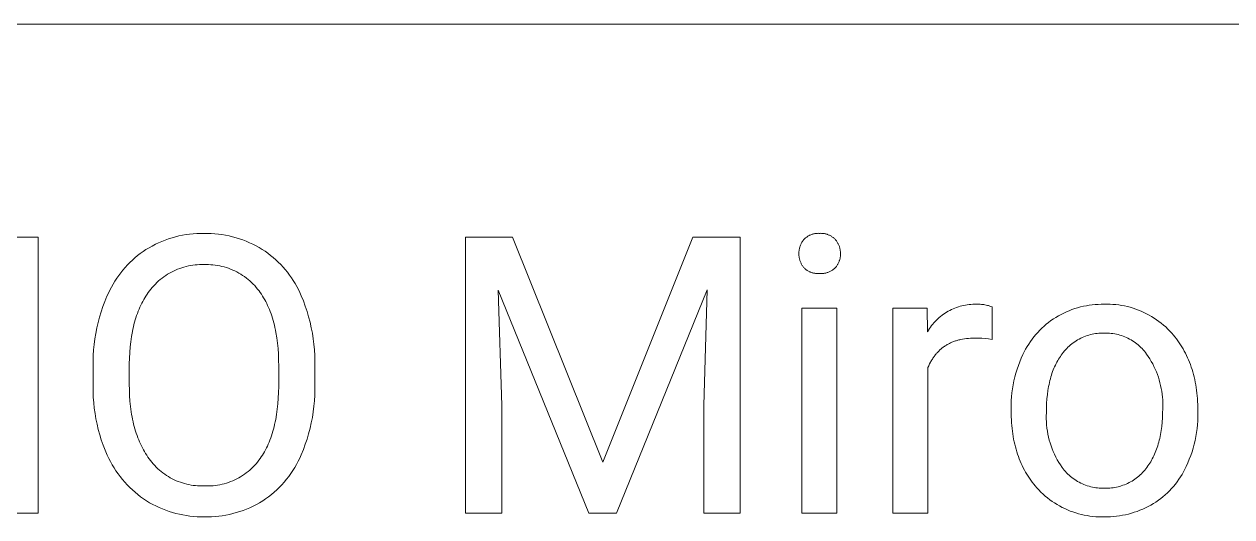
# Model space of a CAD drawing. Header units: millimetres. Extents: x 0 to 4468, y 0 to 3122.
# Drawn here: x 3200.5 to 3385.7, y 423.9 to 499.5 of the extents above; entities that cross this region are included whole.
import ezdxf

# ---------------------------------------------------------------- set-up
doc = ezdxf.new("R2010")
doc.units = ezdxf.units.MM
doc.header["$MEASUREMENT"] = 0
doc.layers.add('Domyślny', color=7, linetype='Continuous', true_color=0x000000)

msp = doc.modelspace()

# ---------------------------------------------------------------- linework, layer by layer
at = {"layer": 'Domyślny', "color": 18, "lineweight": 15, "true_color": 0x000000}
for p, q in [((4464.07, 499.5), (2779.7, 499.5)), ((3223.14, 466.73), (3223.67, 466.88)), ((3223.67, 466.88), (3224.2, 467.01)), ((3224.2, 467.01), (3224.74, 467.12)), ((3224.74, 467.12), (3225.29, 467.22)), ((3225.29, 467.22), (3225.83, 467.29)), ((3225.83, 467.29), (3226.38, 467.35)), ((3226.38, 467.35), (3226.93, 467.39)), ((3226.93, 467.39), (3227.48, 467.4)), ((3227.48, 467.4), (3228.03, 467.4)), ((3228.03, 467.4), (3228.59, 467.4)), ((3228.59, 467.4), (3229.14, 467.39)), ((3229.14, 467.39), (3229.69, 467.35)), ((3229.69, 467.35), (3230.24, 467.29)), ((3230.24, 467.29), (3230.79, 467.22)), ((3230.79, 467.22), (3231.33, 467.13)), ((3231.33, 467.13), (3231.88, 467.02)), ((3231.88, 467.02), (3232.41, 466.89)), ((3232.41, 466.89), (3232.95, 466.74)), ((3320.49, 466.84), (3320.58, 466.9)), ((3320.58, 466.9), (3320.67, 466.96)), ((3320.67, 466.96), (3320.76, 467.01)), ((3320.76, 467.01), (3320.85, 467.06)), ((3320.85, 467.06), (3320.94, 467.11)), ((3320.94, 467.11), (3321.04, 467.15)), ((3321.04, 467.15), (3321.14, 467.2)), ((3321.14, 467.2), (3321.23, 467.23)), ((3321.23, 467.23), (3321.33, 467.27)), ((3321.33, 467.27), (3321.43, 467.3)), ((3321.43, 467.3), (3321.54, 467.33)), ((3321.54, 467.33), (3321.64, 467.35)), ((3321.64, 467.35), (3321.74, 467.37)), ((3321.74, 467.37), (3321.84, 467.39)), ((3321.84, 467.39), (3321.95, 467.4)), ((3321.95, 467.4), (3322.05, 467.41)), ((3322.05, 467.41), (3322.16, 467.41)), ((3322.16, 467.41), (3322.26, 467.42)), ((3322.26, 467.42), (3322.37, 467.41)), ((3322.37, 467.41), (3322.47, 467.41)), ((3322.47, 467.41), (3322.58, 467.41)), ((3322.58, 467.41), (3322.68, 467.42)), ((3322.68, 467.42), (3322.79, 467.41)), ((3322.79, 467.41), (3322.89, 467.41)), ((3322.89, 467.41), (3323, 467.4)), ((3323, 467.4), (3323.1, 467.38)), ((3323.1, 467.38), (3323.21, 467.37)), ((3323.21, 467.37), (3323.31, 467.35)), ((3323.31, 467.35), (3323.41, 467.32)), ((3323.41, 467.32), (3323.51, 467.3)), ((3323.51, 467.3), (3323.61, 467.27)), ((3323.61, 467.27), (3323.71, 467.23)), ((3323.71, 467.23), (3323.81, 467.19)), ((3323.81, 467.19), (3323.91, 467.15)), ((3323.91, 467.15), (3324, 467.11)), ((3324, 467.11), (3324.1, 467.06)), ((3324.1, 467.06), (3324.19, 467.01)), ((3324.19, 467.01), (3324.28, 466.96)), ((3324.28, 466.96), (3324.37, 466.9)), ((3324.37, 466.9), (3324.46, 466.84)), ((3197.05, 466.83), (3202.6, 466.83)), ((3202.6, 466.83), (3202.6, 424.51)), ((3219.14, 464.92), (3219.61, 465.21)), ((3219.61, 465.21), (3220.09, 465.47)), ((3220.09, 465.47), (3220.58, 465.73)), ((3220.58, 465.73), (3221.07, 465.96)), ((3221.07, 465.96), (3221.58, 466.18)), ((3221.58, 466.18), (3222.09, 466.38)), ((3222.09, 466.38), (3222.61, 466.57)), ((3222.61, 466.57), (3223.14, 466.73)), ((3232.95, 466.74), (3233.47, 466.58)), ((3233.47, 466.58), (3234, 466.4)), ((3234, 466.4), (3234.51, 466.2)), ((3234.51, 466.2), (3235.02, 465.98)), ((3235.02, 465.98), (3235.52, 465.75)), ((3235.52, 465.75), (3236.02, 465.5)), ((3236.02, 465.5), (3236.5, 465.23)), ((3236.5, 465.23), (3236.98, 464.95)), ((3268.16, 424.51), (3268.16, 466.82)), ((3268.16, 466.82), (3275.37, 466.82)), ((3275.37, 466.82), (3289.2, 432.3)), ((3289.2, 432.3), (3303.03, 466.82)), ((3303.03, 466.82), (3310.27, 466.82)), ((3310.27, 466.82), (3310.27, 424.51)), ((3319.35, 464.95), (3319.37, 465.06)), ((3319.37, 465.06), (3319.4, 465.16)), ((3319.4, 465.16), (3319.43, 465.27)), ((3319.43, 465.27), (3319.46, 465.37)), ((3319.46, 465.37), (3319.49, 465.47)), ((3319.49, 465.47), (3319.53, 465.58)), ((3319.53, 465.58), (3319.57, 465.68)), ((3319.57, 465.68), (3319.62, 465.78)), ((3319.62, 465.78), (3319.67, 465.87)), ((3319.67, 465.87), (3319.72, 465.97)), ((3319.72, 465.97), (3319.77, 466.06)), ((3319.77, 466.06), (3319.83, 466.15)), ((3319.83, 466.15), (3319.89, 466.24)), ((3319.89, 466.24), (3319.96, 466.33)), ((3319.96, 466.33), (3320.02, 466.42)), ((3320.02, 466.42), (3320.09, 466.5)), ((3320.09, 466.5), (3320.17, 466.58)), ((3320.17, 466.58), (3320.25, 466.65)), ((3320.25, 466.65), (3320.33, 466.71)), ((3320.33, 466.71), (3320.41, 466.78)), ((3320.41, 466.78), (3320.49, 466.84)), ((3324.46, 466.84), (3324.54, 466.78)), ((3324.54, 466.78), (3324.62, 466.71)), ((3324.62, 466.71), (3324.7, 466.65)), ((3324.7, 466.65), (3324.78, 466.57)), ((3324.78, 466.57), (3324.85, 466.5)), ((3324.85, 466.5), (3324.93, 466.42)), ((3324.93, 466.42), (3325, 466.33)), ((3325, 466.33), (3325.06, 466.25)), ((3325.06, 466.25), (3325.12, 466.16)), ((3325.12, 466.16), (3325.18, 466.07)), ((3325.18, 466.07), (3325.24, 465.97)), ((3325.24, 465.97), (3325.29, 465.88)), ((3325.29, 465.88), (3325.34, 465.78)), ((3325.34, 465.78), (3325.39, 465.68)), ((3325.39, 465.68), (3325.43, 465.58)), ((3325.43, 465.58), (3325.47, 465.48)), ((3325.47, 465.48), (3325.51, 465.38)), ((3325.51, 465.38), (3325.54, 465.27)), ((3325.54, 465.27), (3325.57, 465.17)), ((3325.57, 465.17), (3325.6, 465.06)), ((3325.6, 465.06), (3325.62, 464.95)), ((3216.68, 462.95), (3217.06, 463.31)), ((3217.06, 463.31), (3217.45, 463.66)), ((3217.45, 463.66), (3217.86, 463.99)), ((3217.86, 463.99), (3218.27, 464.32)), ((3218.27, 464.32), (3218.7, 464.63)), ((3218.7, 464.63), (3219.14, 464.92)), ((3236.98, 464.95), (3237.41, 464.66)), ((3237.41, 464.66), (3237.84, 464.35)), ((3237.84, 464.35), (3238.25, 464.04)), ((3238.25, 464.04), (3238.66, 463.7)), ((3238.66, 463.7), (3239.05, 463.36)), ((3239.05, 463.36), (3239.44, 463)), ((3319.3, 464.41), (3319.31, 464.52)), ((3319.3, 464.3), (3319.3, 464.41)), ((3319.3, 464.19), (3319.3, 464.3)), ((3319.31, 464.08), (3319.3, 464.19)), ((3319.31, 464.63), (3319.32, 464.73)), ((3319.31, 464.52), (3319.31, 464.63)), ((3319.31, 463.97), (3319.31, 464.08)), ((3319.32, 463.87), (3319.31, 463.97)), ((3319.32, 464.73), (3319.34, 464.84)), ((3319.33, 463.76), (3319.32, 463.87)), ((3319.35, 463.65), (3319.33, 463.76)), ((3319.34, 464.84), (3319.35, 464.95)), ((3319.37, 463.55), (3319.35, 463.65)), ((3319.4, 463.44), (3319.37, 463.55)), ((3319.42, 463.34), (3319.4, 463.44)), ((3319.46, 463.23), (3319.42, 463.34)), ((3319.49, 463.13), (3319.46, 463.23)), ((3325.49, 463.18), (3325.46, 463.08)), ((3325.53, 463.27), (3325.49, 463.18)), ((3325.56, 463.37), (3325.53, 463.27)), ((3325.58, 463.47), (3325.56, 463.37)), ((3325.61, 463.58), (3325.58, 463.47)), ((3325.63, 463.68), (3325.61, 463.58)), ((3325.62, 464.95), (3325.64, 464.84)), ((3325.64, 463.78), (3325.63, 463.68)), ((3325.64, 464.84), (3325.65, 464.74)), ((3325.66, 463.88), (3325.64, 463.78)), ((3325.65, 464.74), (3325.66, 464.63)), ((3325.66, 464.63), (3325.67, 464.52)), ((3325.67, 463.99), (3325.66, 463.88)), ((3325.67, 464.52), (3325.67, 464.41)), ((3325.67, 464.41), (3325.67, 464.3)), ((3325.67, 464.3), (3325.67, 464.2)), ((3325.67, 464.2), (3325.67, 464.09)), ((3325.67, 464.09), (3325.67, 463.99)), ((3214.96, 460.96), (3215.28, 461.38)), ((3215.28, 461.38), (3215.61, 461.79)), ((3215.61, 461.79), (3215.95, 462.19)), ((3215.95, 462.19), (3216.31, 462.57)), ((3216.31, 462.57), (3216.68, 462.95)), ((3222.75, 461.31), (3222.45, 461.14)), ((3223.05, 461.48), (3222.75, 461.31)), ((3223.36, 461.63), (3223.05, 461.48)), ((3223.67, 461.78), (3223.36, 461.63)), ((3223.99, 461.91), (3223.67, 461.78)), ((3224.31, 462.03), (3223.99, 461.91)), ((3224.64, 462.14), (3224.31, 462.03)), ((3224.97, 462.24), (3224.64, 462.14)), ((3225.3, 462.33), (3224.97, 462.24)), ((3225.64, 462.41), (3225.3, 462.33)), ((3225.97, 462.47), (3225.64, 462.41)), ((3226.32, 462.53), (3225.97, 462.47)), ((3226.66, 462.57), (3226.32, 462.53)), ((3227, 462.6), (3226.66, 462.57)), ((3227.34, 462.61), (3227, 462.6)), ((3227.69, 462.62), (3227.34, 462.61)), ((3228.03, 462.61), (3227.69, 462.62)), ((3228.38, 462.62), (3228.03, 462.61)), ((3228.73, 462.62), (3228.38, 462.62)), ((3229.08, 462.6), (3228.73, 462.62)), ((3229.42, 462.58), (3229.08, 462.6)), ((3229.77, 462.54), (3229.42, 462.58)), ((3230.11, 462.48), (3229.77, 462.54)), ((3230.46, 462.42), (3230.11, 462.48)), ((3230.8, 462.34), (3230.46, 462.42)), ((3231.13, 462.26), (3230.8, 462.34)), ((3231.47, 462.16), (3231.13, 462.26)), ((3231.8, 462.05), (3231.47, 462.16)), ((3232.12, 461.93), (3231.8, 462.05)), ((3232.44, 461.79), (3232.12, 461.93)), ((3232.76, 461.65), (3232.44, 461.79)), ((3233.07, 461.49), (3232.76, 461.65)), ((3233.38, 461.33), (3233.07, 461.49)), ((3233.68, 461.15), (3233.38, 461.33)), ((3239.44, 463), (3239.81, 462.63)), ((3239.81, 462.63), (3240.16, 462.24)), ((3240.16, 462.24), (3240.51, 461.85)), ((3240.51, 461.85), (3240.84, 461.44)), ((3240.84, 461.44), (3241.15, 461.02)), ((3319.53, 463.03), (3319.49, 463.13)), ((3319.57, 462.93), (3319.53, 463.03)), ((3319.62, 462.83), (3319.57, 462.93)), ((3319.66, 462.73), (3319.62, 462.83)), ((3319.72, 462.64), (3319.66, 462.73)), ((3319.77, 462.55), (3319.72, 462.64)), ((3319.83, 462.46), (3319.77, 462.55)), ((3319.89, 462.37), (3319.83, 462.46)), ((3319.96, 462.28), (3319.89, 462.37)), ((3320.02, 462.19), (3319.96, 462.28)), ((3320.09, 462.11), (3320.02, 462.19)), ((3320.17, 462.04), (3320.09, 462.11)), ((3320.25, 461.97), (3320.17, 462.04)), ((3320.33, 461.91), (3320.25, 461.97)), ((3320.41, 461.84), (3320.33, 461.91)), ((3320.5, 461.78), (3320.41, 461.84)), ((3320.58, 461.72), (3320.5, 461.78)), ((3320.67, 461.67), (3320.58, 461.72)), ((3320.76, 461.62), (3320.67, 461.67)), ((3320.86, 461.57), (3320.76, 461.62)), ((3320.95, 461.53), (3320.86, 461.57)), ((3321.05, 461.48), (3320.95, 461.53)), ((3321.14, 461.44), (3321.05, 461.48)), ((3321.24, 461.41), (3321.14, 461.44)), ((3321.34, 461.38), (3321.24, 461.41)), ((3321.44, 461.35), (3321.34, 461.38)), ((3321.54, 461.32), (3321.44, 461.35)), ((3321.64, 461.3), (3321.54, 461.32)), ((3321.75, 461.28), (3321.64, 461.3)), ((3323.34, 461.31), (3323.23, 461.29)), ((3323.44, 461.33), (3323.34, 461.31)), ((3323.55, 461.36), (3323.44, 461.33)), ((3323.65, 461.39), (3323.55, 461.36)), ((3323.76, 461.43), (3323.65, 461.39)), ((3323.86, 461.47), (3323.76, 461.43)), ((3323.96, 461.51), (3323.86, 461.47)), ((3324.06, 461.55), (3323.96, 461.51)), ((3324.15, 461.6), (3324.06, 461.55)), ((3324.25, 461.66), (3324.15, 461.6)), ((3324.34, 461.71), (3324.25, 461.66)), ((3324.43, 461.77), (3324.34, 461.71)), ((3324.52, 461.83), (3324.43, 461.77)), ((3324.61, 461.9), (3324.52, 461.83)), ((3324.69, 461.97), (3324.61, 461.9)), ((3324.78, 462.04), (3324.69, 461.97)), ((3324.85, 462.11), (3324.78, 462.04)), ((3324.92, 462.19), (3324.85, 462.11)), ((3324.99, 462.27), (3324.92, 462.19)), ((3325.05, 462.35), (3324.99, 462.27)), ((3325.11, 462.44), (3325.05, 462.35)), ((3325.17, 462.52), (3325.11, 462.44)), ((3325.23, 462.61), (3325.17, 462.52)), ((3325.28, 462.7), (3325.23, 462.61)), ((3325.33, 462.79), (3325.28, 462.7)), ((3325.38, 462.89), (3325.33, 462.79)), ((3325.42, 462.98), (3325.38, 462.89)), ((3325.46, 463.08), (3325.42, 462.98)), ((3213.84, 459.18), (3214.1, 459.64)), ((3214.1, 459.64), (3214.37, 460.09)), ((3214.37, 460.09), (3214.66, 460.53)), ((3214.66, 460.53), (3214.96, 460.96)), ((3220.58, 459.63), (3220.34, 459.38)), ((3220.82, 459.87), (3220.58, 459.63)), ((3221.08, 460.11), (3220.82, 459.87)), ((3221.34, 460.33), (3221.08, 460.11)), ((3221.61, 460.55), (3221.34, 460.33)), ((3221.88, 460.75), (3221.61, 460.55)), ((3222.16, 460.95), (3221.88, 460.75)), ((3222.45, 461.14), (3222.16, 460.95)), ((3233.97, 460.96), (3233.68, 461.15)), ((3234.26, 460.77), (3233.97, 460.96)), ((3234.54, 460.56), (3234.26, 460.77)), ((3234.81, 460.34), (3234.54, 460.56)), ((3235.08, 460.12), (3234.81, 460.34)), ((3235.33, 459.88), (3235.08, 460.12)), ((3235.58, 459.64), (3235.33, 459.88)), ((3235.82, 459.39), (3235.58, 459.64)), ((3241.15, 461.02), (3241.46, 460.6)), ((3241.46, 460.6), (3241.74, 460.16)), ((3241.74, 460.16), (3242.02, 459.71)), ((3242.02, 459.71), (3242.28, 459.25)), ((3321.85, 461.27), (3321.75, 461.28)), ((3321.95, 461.25), (3321.85, 461.27)), ((3322.06, 461.25), (3321.95, 461.25)), ((3322.16, 461.24), (3322.06, 461.25)), ((3322.27, 461.24), (3322.16, 461.24)), ((3322.37, 461.24), (3322.27, 461.24)), ((3322.47, 461.25), (3322.37, 461.24)), ((3322.58, 461.24), (3322.47, 461.25)), ((3322.69, 461.24), (3322.58, 461.24)), ((3322.8, 461.24), (3322.69, 461.24)), ((3322.91, 461.25), (3322.8, 461.24)), ((3323.02, 461.26), (3322.91, 461.25)), ((3323.12, 461.27), (3323.02, 461.26)), ((3323.23, 461.29), (3323.12, 461.27)), ((3212.83, 456.98), (3213.15, 457.76)), ((3213.15, 457.76), (3213.37, 458.24)), ((3213.37, 458.24), (3213.59, 458.72)), ((3213.59, 458.72), (3213.84, 459.18)), ((3219.14, 457.8), (3218.97, 457.53)), ((3219.32, 458.07), (3219.14, 457.8)), ((3219.5, 458.33), (3219.32, 458.07)), ((3219.69, 458.58), (3219.5, 458.33)), ((3219.89, 458.86), (3219.69, 458.58)), ((3220.11, 459.12), (3219.89, 458.86)), ((3220.34, 459.38), (3220.11, 459.12)), ((3236.05, 459.13), (3235.82, 459.39)), ((3236.27, 458.86), (3236.05, 459.13)), ((3236.48, 458.58), (3236.27, 458.86)), ((3236.67, 458.33), (3236.48, 458.58)), ((3236.85, 458.07), (3236.67, 458.33)), ((3237.02, 457.8), (3236.85, 458.07)), ((3237.19, 457.53), (3237.02, 457.8)), ((3242.28, 459.25), (3242.52, 458.79)), ((3242.52, 458.79), (3242.75, 458.32)), ((3242.75, 458.32), (3242.96, 457.84)), ((3242.96, 457.84), (3243.28, 457.04)), ((3287.05, 424.51), (3273.19, 458.69)), ((3273.19, 458.69), (3273.74, 440.99)), ((3305.21, 458.77), (3291.32, 424.51)), ((3304.69, 440.99), (3305.21, 458.77)), ((3212.25, 455.37), (3212.53, 456.18)), ((3212.53, 456.18), (3212.83, 456.98)), ((3218.08, 455.77), (3217.95, 455.46)), ((3218.21, 456.08), (3218.08, 455.77)), ((3218.35, 456.38), (3218.21, 456.08)), ((3218.5, 456.68), (3218.35, 456.38)), ((3218.65, 456.97), (3218.5, 456.68)), ((3218.81, 457.25), (3218.65, 456.97)), ((3218.97, 457.53), (3218.81, 457.25)), ((3237.35, 457.24), (3237.19, 457.53)), ((3237.51, 456.96), (3237.35, 457.24)), ((3237.66, 456.66), (3237.51, 456.96)), ((3237.8, 456.36), (3237.66, 456.66)), ((3237.94, 456.05), (3237.8, 456.36)), ((3238.08, 455.73), (3237.94, 456.05)), ((3243.28, 457.04), (3243.58, 456.24)), ((3243.58, 456.24), (3243.85, 455.43)), ((3319.75, 424.51), (3319.75, 455.95)), ((3319.75, 455.95), (3325.12, 455.95)), ((3325.12, 455.95), (3325.12, 424.51)), ((3333.73, 424.51), (3333.73, 455.95)), ((3333.73, 455.95), (3338.95, 455.95)), ((3338.95, 455.95), (3339.04, 452.32)), ((3342.71, 455.73), (3342.96, 455.85)), ((3342.96, 455.85), (3343.23, 455.95)), ((3343.23, 455.95), (3343.49, 456.05)), ((3343.49, 456.05), (3343.76, 456.14)), ((3343.76, 456.14), (3344.03, 456.22)), ((3344.03, 456.22), (3344.3, 456.3)), ((3344.3, 456.3), (3344.58, 456.36)), ((3344.58, 456.36), (3344.85, 456.41)), ((3344.85, 456.41), (3345.13, 456.46)), ((3345.13, 456.46), (3345.41, 456.49)), ((3345.41, 456.49), (3345.69, 456.52)), ((3345.69, 456.52), (3345.98, 456.53)), ((3345.98, 456.53), (3346.26, 456.54)), ((3346.26, 456.54), (3346.54, 456.53)), ((3346.54, 456.53), (3346.73, 456.54)), ((3346.73, 456.54), (3346.91, 456.54)), ((3346.91, 456.54), (3347.1, 456.53)), ((3347.1, 456.53), (3347.29, 456.52)), ((3347.29, 456.52), (3347.47, 456.5)), ((3347.47, 456.5), (3347.66, 456.48)), ((3347.66, 456.48), (3347.84, 456.45)), ((3347.84, 456.45), (3348.03, 456.41)), ((3348.03, 456.41), (3348.21, 456.37)), ((3348.21, 456.37), (3348.39, 456.32)), ((3348.39, 456.32), (3348.57, 456.26)), ((3348.57, 456.26), (3348.75, 456.2)), ((3348.75, 456.2), (3348.92, 456.13)), ((3348.92, 456.13), (3348.92, 451.13)), ((3361.19, 455.71), (3361.62, 455.86)), ((3361.62, 455.86), (3362.06, 456)), ((3362.06, 456), (3362.5, 456.12)), ((3362.5, 456.12), (3362.95, 456.22)), ((3362.95, 456.22), (3363.4, 456.31)), ((3363.4, 456.31), (3363.85, 456.39)), ((3363.85, 456.39), (3364.3, 456.45)), ((3364.3, 456.45), (3364.76, 456.49)), ((3364.76, 456.49), (3365.21, 456.52)), ((3365.21, 456.52), (3365.67, 456.54)), ((3365.67, 456.54), (3366.13, 456.54)), ((3366.13, 456.54), (3366.58, 456.54)), ((3366.58, 456.54), (3367.03, 456.54)), ((3367.03, 456.54), (3367.47, 456.52)), ((3367.47, 456.52), (3367.92, 456.48)), ((3367.92, 456.48), (3368.37, 456.43)), ((3368.37, 456.43), (3368.81, 456.36)), ((3368.81, 456.36), (3369.25, 456.28)), ((3369.25, 456.28), (3369.69, 456.18)), ((3369.69, 456.18), (3370.12, 456.07)), ((3370.12, 456.07), (3370.55, 455.94)), ((3370.55, 455.94), (3370.98, 455.8)), ((3370.98, 455.8), (3371.4, 455.64)), ((3211.78, 453.73), (3212, 454.56)), ((3212, 454.56), (3212.25, 455.37)), ((3217.49, 454.13), (3217.39, 453.79)), ((3217.6, 454.47), (3217.49, 454.13)), ((3217.71, 454.81), (3217.6, 454.47)), ((3217.83, 455.13), (3217.71, 454.81)), ((3217.95, 455.46), (3217.83, 455.13)), ((3238.2, 455.41), (3238.08, 455.73)), ((3238.32, 455.08), (3238.2, 455.41)), ((3238.44, 454.74), (3238.32, 455.08)), ((3238.55, 454.4), (3238.44, 454.74)), ((3238.65, 454.05), (3238.55, 454.4)), ((3238.75, 453.69), (3238.65, 454.05)), ((3243.85, 455.43), (3244.09, 454.6)), ((3244.09, 454.6), (3244.31, 453.77)), ((3340.02, 453.7), (3340.21, 453.91)), ((3340.21, 453.91), (3340.41, 454.11)), ((3340.41, 454.11), (3340.61, 454.31)), ((3340.61, 454.31), (3340.82, 454.5)), ((3340.82, 454.5), (3341.04, 454.68)), ((3341.04, 454.68), (3341.26, 454.85)), ((3341.26, 454.85), (3341.49, 455.02)), ((3341.49, 455.02), (3341.72, 455.18)), ((3341.72, 455.18), (3341.96, 455.33)), ((3341.96, 455.33), (3342.21, 455.47)), ((3342.21, 455.47), (3342.45, 455.6)), ((3342.45, 455.6), (3342.71, 455.73)), ((3357.6, 453.75), (3357.97, 454.02)), ((3357.97, 454.02), (3358.34, 454.28)), ((3358.34, 454.28), (3358.72, 454.53)), ((3358.72, 454.53), (3359.11, 454.76)), ((3359.11, 454.76), (3359.52, 454.98)), ((3359.52, 454.98), (3359.93, 455.18)), ((3359.93, 455.18), (3360.34, 455.37)), ((3360.34, 455.37), (3360.76, 455.55)), ((3360.76, 455.55), (3361.19, 455.71)), ((3371.4, 455.64), (3371.81, 455.47)), ((3371.81, 455.47), (3372.22, 455.29)), ((3372.22, 455.29), (3372.63, 455.09)), ((3372.63, 455.09), (3373.02, 454.88)), ((3373.02, 454.88), (3373.41, 454.66)), ((3373.41, 454.66), (3373.79, 454.42)), ((3373.79, 454.42), (3374.16, 454.17)), ((3374.16, 454.17), (3374.53, 453.91)), ((3374.53, 453.91), (3374.88, 453.63)), ((3211.29, 451.22), (3211.43, 452.07)), ((3211.43, 452.07), (3211.59, 452.9)), ((3211.59, 452.9), (3211.78, 453.73)), ((3217.05, 452.34), (3216.92, 451.58)), ((3217.13, 452.71), (3217.05, 452.34)), ((3217.21, 453.08), (3217.13, 452.71)), ((3217.3, 453.43), (3217.21, 453.08)), ((3217.39, 453.79), (3217.3, 453.43)), ((3238.84, 453.33), (3238.75, 453.69)), ((3238.93, 452.95), (3238.84, 453.33)), ((3239.01, 452.57), (3238.93, 452.95)), ((3239.08, 452.19), (3239.01, 452.57)), ((3239.21, 451.4), (3239.08, 452.19)), ((3244.31, 453.77), (3244.5, 452.94)), ((3244.5, 452.94), (3244.66, 452.1)), ((3244.66, 452.1), (3244.8, 451.25)), ((3339.04, 452.32), (3339.18, 452.57)), ((3339.18, 452.57), (3339.34, 452.8)), ((3339.34, 452.8), (3339.5, 453.04)), ((3339.5, 453.04), (3339.66, 453.26)), ((3339.66, 453.26), (3339.84, 453.48)), ((3339.84, 453.48), (3340.02, 453.7)), ((3355.63, 451.88), (3355.94, 452.22)), ((3355.94, 452.22), (3356.25, 452.54)), ((3356.25, 452.54), (3356.57, 452.86)), ((3356.57, 452.86), (3356.91, 453.17)), ((3356.91, 453.17), (3357.25, 453.46)), ((3357.25, 453.46), (3357.6, 453.75)), ((3364.8, 452.04), (3364.54, 451.99)), ((3365.07, 452.07), (3364.8, 452.04)), ((3365.33, 452.1), (3365.07, 452.07)), ((3365.6, 452.11), (3365.33, 452.1)), ((3365.86, 452.12), (3365.6, 452.11)), ((3366.13, 452.12), (3365.86, 452.12)), ((3366.4, 452.12), (3366.13, 452.12)), ((3366.67, 452.11), (3366.4, 452.12)), ((3366.94, 452.1), (3366.67, 452.11)), ((3367.21, 452.07), (3366.94, 452.1)), ((3367.47, 452.04), (3367.21, 452.07)), ((3367.74, 451.99), (3367.47, 452.04)), ((3374.88, 453.63), (3375.22, 453.35)), ((3375.22, 453.35), (3375.56, 453.05)), ((3375.56, 453.05), (3375.88, 452.74)), ((3375.88, 452.74), (3376.2, 452.42)), ((3376.2, 452.42), (3376.5, 452.09)), ((3376.5, 452.09), (3376.75, 451.81)), ((3211.1, 449.53), (3211.18, 450.38)), ((3211.18, 450.38), (3211.29, 451.22)), ((3216.8, 450.79), (3216.71, 449.98)), ((3216.92, 451.58), (3216.8, 450.79)), ((3239.32, 450.58), (3239.21, 451.4)), ((3239.4, 449.73), (3239.32, 450.58)), ((3244.8, 451.25), (3244.9, 450.4)), ((3244.9, 450.4), (3244.98, 449.55)), ((3341.83, 450.21), (3341.72, 450.14)), ((3341.95, 450.28), (3341.83, 450.21)), ((3342.06, 450.35), (3341.95, 450.28)), ((3342.18, 450.42), (3342.06, 450.35)), ((3342.29, 450.48), (3342.18, 450.42)), ((3342.41, 450.54), (3342.29, 450.48)), ((3342.54, 450.6), (3342.41, 450.54)), ((3342.66, 450.65), (3342.54, 450.6)), ((3342.78, 450.71), (3342.66, 450.65)), ((3342.91, 450.76), (3342.78, 450.71)), ((3343.04, 450.81), (3342.91, 450.76)), ((3343.17, 450.86), (3343.04, 450.81)), ((3343.3, 450.9), (3343.17, 450.86)), ((3343.43, 450.94), (3343.3, 450.9)), ((3343.57, 450.98), (3343.43, 450.94)), ((3343.7, 451.02), (3343.57, 450.98)), ((3343.84, 451.06), (3343.7, 451.02)), ((3343.98, 451.09), (3343.84, 451.06)), ((3344.12, 451.13), (3343.98, 451.09)), ((3344.41, 451.18), (3344.12, 451.13)), ((3344.7, 451.23), (3344.41, 451.18)), ((3345, 451.27), (3344.7, 451.23)), ((3345.31, 451.3), (3345, 451.27)), ((3345.62, 451.32), (3345.31, 451.3)), ((3345.94, 451.34), (3345.62, 451.32)), ((3346.27, 451.34), (3345.94, 451.34)), ((3346.8, 451.33), (3346.27, 451.34)), ((3347.34, 451.31), (3346.8, 451.33)), ((3347.87, 451.27), (3347.34, 451.31)), ((3348.39, 451.21), (3347.87, 451.27)), ((3348.92, 451.13), (3348.39, 451.21)), ((3354.3, 450.04), (3354.55, 450.43)), ((3354.55, 450.43), (3354.8, 450.8)), ((3354.8, 450.8), (3355.07, 451.17)), ((3355.07, 451.17), (3355.34, 451.53)), ((3355.34, 451.53), (3355.63, 451.88)), ((3360.97, 450.31), (3360.77, 450.13)), ((3361.18, 450.47), (3360.97, 450.31)), ((3361.39, 450.64), (3361.18, 450.47)), ((3361.61, 450.79), (3361.39, 450.64)), ((3361.83, 450.93), (3361.61, 450.79)), ((3362.06, 451.07), (3361.83, 450.93)), ((3362.29, 451.2), (3362.06, 451.07)), ((3362.53, 451.32), (3362.29, 451.2)), ((3362.77, 451.44), (3362.53, 451.32)), ((3363.01, 451.54), (3362.77, 451.44)), ((3363.26, 451.64), (3363.01, 451.54)), ((3363.51, 451.73), (3363.26, 451.64)), ((3363.76, 451.81), (3363.51, 451.73)), ((3364.02, 451.88), (3363.76, 451.81)), ((3364.28, 451.94), (3364.02, 451.88)), ((3364.54, 451.99), (3364.28, 451.94)), ((3368, 451.94), (3367.74, 451.99)), ((3368.27, 451.88), (3368, 451.94)), ((3368.53, 451.81), (3368.27, 451.88)), ((3368.78, 451.73), (3368.53, 451.81)), ((3369.04, 451.64), (3368.78, 451.73)), ((3369.29, 451.54), (3369.04, 451.64)), ((3369.54, 451.43), (3369.29, 451.54)), ((3369.78, 451.32), (3369.54, 451.43)), ((3370.02, 451.2), (3369.78, 451.32)), ((3370.26, 451.06), (3370.02, 451.2)), ((3370.49, 450.92), (3370.26, 451.06)), ((3370.71, 450.78), (3370.49, 450.92)), ((3370.93, 450.62), (3370.71, 450.78)), ((3371.15, 450.46), (3370.93, 450.62)), ((3371.35, 450.29), (3371.15, 450.46)), ((3371.56, 450.11), (3371.35, 450.29)), ((3376.75, 451.81), (3376.98, 451.52)), ((3376.98, 451.52), (3377.21, 451.23)), ((3377.21, 451.23), (3377.43, 450.93)), ((3377.43, 450.93), (3377.65, 450.63)), ((3377.65, 450.63), (3377.85, 450.32)), ((3377.85, 450.32), (3378.05, 450)), ((3211.02, 447.83), (3211.05, 448.68)), ((3211.05, 448.68), (3211.1, 449.53)), ((3216.64, 449.15), (3216.6, 448.29)), ((3216.71, 449.98), (3216.64, 449.15)), ((3239.46, 448.86), (3239.4, 449.73)), ((3239.49, 447.96), (3239.46, 448.86)), ((3244.98, 449.55), (3245.04, 448.69)), ((3245.04, 448.69), (3245.06, 447.83)), ((3339.92, 448.36), (3339.85, 448.25)), ((3340, 448.48), (3339.92, 448.36)), ((3340.08, 448.59), (3340, 448.48)), ((3340.17, 448.7), (3340.08, 448.59)), ((3340.25, 448.81), (3340.17, 448.7)), ((3340.34, 448.91), (3340.25, 448.81)), ((3340.43, 449.01), (3340.34, 448.91)), ((3340.52, 449.11), (3340.43, 449.01)), ((3340.61, 449.21), (3340.52, 449.11)), ((3340.7, 449.31), (3340.61, 449.21)), ((3340.79, 449.4), (3340.7, 449.31)), ((3340.89, 449.49), (3340.79, 449.4)), ((3340.99, 449.58), (3340.89, 449.49)), ((3341.09, 449.67), (3340.99, 449.58)), ((3341.19, 449.75), (3341.09, 449.67)), ((3341.29, 449.83), (3341.19, 449.75)), ((3341.4, 449.91), (3341.29, 449.83)), ((3341.5, 449.99), (3341.4, 449.91)), ((3341.61, 450.07), (3341.5, 449.99)), ((3341.72, 450.14), (3341.61, 450.07)), ((3353.41, 448.28), (3353.66, 448.84)), ((3353.66, 448.84), (3353.86, 449.25)), ((3353.86, 449.25), (3354.08, 449.65)), ((3354.08, 449.65), (3354.3, 450.04)), ((3359.27, 448.33), (3359.13, 448.12)), ((3359.41, 448.54), (3359.27, 448.33)), ((3359.55, 448.75), (3359.41, 448.54)), ((3359.7, 448.95), (3359.55, 448.75)), ((3359.86, 449.16), (3359.7, 448.95)), ((3360.03, 449.37), (3359.86, 449.16)), ((3360.2, 449.57), (3360.03, 449.37)), ((3360.39, 449.76), (3360.2, 449.57)), ((3360.57, 449.95), (3360.39, 449.76)), ((3360.77, 450.13), (3360.57, 449.95)), ((3371.75, 449.92), (3371.56, 450.11)), ((3371.94, 449.73), (3371.75, 449.92)), ((3372.13, 449.53), (3371.94, 449.73)), ((3372.3, 449.33), (3372.13, 449.53)), ((3372.47, 449.12), (3372.3, 449.33)), ((3372.63, 448.9), (3372.47, 449.12)), ((3372.88, 448.54), (3372.63, 448.9)), ((3373.12, 448.16), (3372.88, 448.54)), ((3378.05, 450), (3378.24, 449.68)), ((3378.24, 449.68), (3378.42, 449.36)), ((3378.42, 449.36), (3378.6, 449.02)), ((3378.6, 449.02), (3378.77, 448.68)), ((3378.77, 448.68), (3378.93, 448.34)), ((3378.93, 448.34), (3379.08, 447.99)), ((3211.03, 446.98), (3211.02, 447.83)), ((3211.03, 443.93), (3211.03, 446.98)), ((3216.6, 448.29), (3216.58, 447.41)), ((3216.58, 447.41), (3216.58, 444.3)), ((3239.51, 447.03), (3239.49, 447.96)), ((3239.51, 443.9), (3239.51, 447.03)), ((3245.06, 447.83), (3245.06, 446.98)), ((3245.06, 446.98), (3245.06, 444.3)), ((3339.22, 447.11), (3339.1, 446.83)), ((3339.1, 446.83), (3339.1, 424.51)), ((3339.35, 447.38), (3339.22, 447.11)), ((3339.48, 447.64), (3339.35, 447.38)), ((3339.55, 447.76), (3339.48, 447.64)), ((3339.62, 447.89), (3339.55, 447.76)), ((3339.7, 448.01), (3339.62, 447.89)), ((3339.77, 448.13), (3339.7, 448.01)), ((3339.85, 448.25), (3339.77, 448.13)), ((3352.58, 445.98), (3352.76, 446.56)), ((3352.76, 446.56), (3352.96, 447.14)), ((3352.96, 447.14), (3353.17, 447.72)), ((3353.17, 447.72), (3353.41, 448.28)), ((3358.42, 446.71), (3358.31, 446.46)), ((3358.52, 446.96), (3358.42, 446.71)), ((3358.64, 447.2), (3358.52, 446.96)), ((3358.75, 447.44), (3358.64, 447.2)), ((3358.87, 447.67), (3358.75, 447.44)), ((3359, 447.9), (3358.87, 447.67)), ((3359.13, 448.12), (3359, 447.9)), ((3373.35, 447.78), (3373.12, 448.16)), ((3373.57, 447.39), (3373.35, 447.78)), ((3373.77, 446.99), (3373.57, 447.39)), ((3373.96, 446.59), (3373.77, 446.99)), ((3374.13, 446.18), (3373.96, 446.59)), ((3379.08, 447.99), (3379.22, 447.64)), ((3379.22, 447.64), (3379.36, 447.28)), ((3379.36, 447.28), (3379.49, 446.91)), ((3379.49, 446.91), (3379.61, 446.54)), ((3379.61, 446.54), (3379.72, 446.16)), ((3352.16, 444.19), (3352.28, 444.79)), ((3352.28, 444.79), (3352.42, 445.39)), ((3352.42, 445.39), (3352.58, 445.98)), ((3357.8, 444.82), (3357.73, 444.53)), ((3357.87, 445.11), (3357.8, 444.82)), ((3357.95, 445.39), (3357.87, 445.11)), ((3358.04, 445.66), (3357.95, 445.39)), ((3358.12, 445.93), (3358.04, 445.66)), ((3358.22, 446.2), (3358.12, 445.93)), ((3358.31, 446.46), (3358.22, 446.2)), ((3374.29, 445.77), (3374.13, 446.18)), ((3374.44, 445.35), (3374.29, 445.77)), ((3374.57, 444.92), (3374.44, 445.35)), ((3374.69, 444.49), (3374.57, 444.92)), ((3379.72, 446.16), (3379.83, 445.77)), ((3379.83, 445.77), (3379.93, 445.38)), ((3379.93, 445.38), (3380.01, 444.99)), ((3380.01, 444.99), (3380.1, 444.59)), ((3211.03, 443.09), (3211.03, 443.93)), ((3211.06, 442.26), (3211.03, 443.09)), ((3216.58, 444.3), (3216.59, 443.4)), ((3216.59, 443.4), (3216.62, 442.52)), ((3239.44, 442.11), (3239.48, 442.99)), ((3239.48, 442.99), (3239.51, 443.9)), ((3245.06, 443.44), (3245.04, 442.58)), ((3245.06, 444.3), (3245.06, 443.44)), ((3351.92, 442.36), (3351.98, 442.97)), ((3351.98, 442.97), (3352.06, 443.58)), ((3352.06, 443.58), (3352.16, 444.19)), ((3357.5, 443.31), (3357.42, 442.67)), ((3357.55, 443.62), (3357.5, 443.31)), ((3357.61, 443.93), (3357.55, 443.62)), ((3357.67, 444.23), (3357.61, 443.93)), ((3357.73, 444.53), (3357.67, 444.23)), ((3374.79, 444.06), (3374.69, 444.49)), ((3374.88, 443.62), (3374.79, 444.06)), ((3374.96, 443.19), (3374.88, 443.62)), ((3375.02, 442.75), (3374.96, 443.19)), ((3380.1, 444.59), (3380.17, 444.18)), ((3380.17, 444.18), (3380.24, 443.77)), ((3380.24, 443.77), (3380.3, 443.35)), ((3380.3, 443.35), (3380.35, 442.92)), ((3380.35, 442.92), (3380.39, 442.49)), ((3211.12, 441.43), (3211.06, 442.26)), ((3211.2, 440.6), (3211.12, 441.43)), ((3216.62, 442.52), (3216.68, 441.67)), ((3216.68, 441.67), (3216.77, 440.85)), ((3239.28, 440.43), (3239.37, 441.26)), ((3239.37, 441.26), (3239.44, 442.11)), ((3244.99, 441.73), (3244.91, 440.88)), ((3245.04, 442.58), (3244.99, 441.73)), ((3273.74, 440.99), (3273.74, 424.51)), ((3304.69, 424.51), (3304.69, 440.99)), ((3351.86, 441.14), (3351.88, 441.75)), ((3351.86, 440.53), (3351.86, 441.14)), ((3351.88, 441.75), (3351.92, 442.36)), ((3357.3, 441.32), (3357.27, 440.61)), ((3357.35, 442.01), (3357.3, 441.32)), ((3357.42, 442.67), (3357.35, 442.01)), ((3375.07, 442.3), (3375.02, 442.75)), ((3375.1, 441.86), (3375.07, 442.3)), ((3375.11, 441.41), (3375.1, 441.86)), ((3375.1, 440.53), (3375.12, 440.97)), ((3375.12, 440.97), (3375.11, 441.41)), ((3380.39, 442.49), (3380.43, 442.06)), ((3380.43, 442.06), (3380.45, 441.62)), ((3380.45, 441.62), (3380.47, 441.17)), ((3380.47, 441.17), (3380.49, 440.26)), ((3211.32, 439.77), (3211.2, 440.6)), ((3211.46, 438.95), (3211.32, 439.77)), ((3216.77, 440.85), (3216.87, 440.04)), ((3216.87, 440.04), (3216.94, 439.65)), ((3216.94, 439.65), (3217, 439.27)), ((3217, 439.27), (3217.08, 438.89)), ((3239.04, 438.86), (3239.17, 439.63)), ((3239.17, 439.63), (3239.28, 440.43)), ((3244.67, 439.18), (3244.5, 438.34)), ((3244.8, 440.03), (3244.67, 439.18)), ((3244.91, 440.88), (3244.8, 440.03)), ((3351.86, 440.15), (3351.86, 440.53)), ((3351.88, 439.25), (3351.86, 440.15)), ((3351.9, 438.8), (3351.88, 439.25)), ((3357.26, 439.89), (3357.25, 439.42)), ((3357.25, 439.42), (3357.25, 438.95)), ((3357.27, 440.61), (3357.26, 439.89)), ((3375.02, 438.45), (3375.06, 439.12)), ((3375.06, 439.12), (3375.09, 439.81)), ((3375.09, 439.81), (3375.1, 440.53)), ((3380.49, 439.28), (3380.47, 438.67)), ((3380.49, 440.26), (3380.49, 439.89)), ((3380.49, 439.89), (3380.49, 439.28)), ((3211.63, 438.13), (3211.46, 438.95)), ((3211.82, 437.32), (3211.63, 438.13)), ((3212.05, 436.52), (3211.82, 437.32)), ((3217.08, 438.89), (3217.16, 438.52)), ((3217.16, 438.52), (3217.24, 438.15)), ((3217.24, 438.15), (3217.34, 437.79)), ((3217.34, 437.79), (3217.44, 437.43)), ((3217.44, 437.43), (3217.54, 437.08)), ((3238.6, 437.05), (3238.7, 437.4)), ((3238.7, 437.4), (3238.79, 437.75)), ((3238.79, 437.75), (3238.88, 438.11)), ((3238.88, 438.11), (3238.96, 438.48)), ((3238.96, 438.48), (3239.04, 438.86)), ((3244.31, 437.51), (3244.09, 436.68)), ((3244.5, 438.34), (3244.31, 437.51)), ((3351.92, 438.36), (3351.9, 438.8)), ((3351.96, 437.93), (3351.92, 438.36)), ((3352, 437.5), (3351.96, 437.93)), ((3352.05, 437.08), (3352, 437.5)), ((3357.25, 438.95), (3357.26, 438.48)), ((3357.26, 438.48), (3357.3, 438.02)), ((3357.3, 438.02), (3357.35, 437.55)), ((3357.35, 437.55), (3357.41, 437.09)), ((3374.87, 437.16), (3374.95, 437.8)), ((3374.95, 437.8), (3375.02, 438.45)), ((3380.37, 437.46), (3380.29, 436.86)), ((3380.43, 438.06), (3380.37, 437.46)), ((3380.47, 438.67), (3380.43, 438.06)), ((3212.29, 435.72), (3212.05, 436.52)), ((3212.57, 434.94), (3212.29, 435.72)), ((3217.54, 437.08), (3217.65, 436.74)), ((3217.65, 436.74), (3217.77, 436.41)), ((3217.77, 436.41), (3217.89, 436.07)), ((3217.89, 436.07), (3218.02, 435.75)), ((3218.02, 435.75), (3218.15, 435.43)), ((3218.15, 435.43), (3218.29, 435.12)), ((3237.9, 435.09), (3238.03, 435.4)), ((3238.03, 435.4), (3238.15, 435.71)), ((3238.15, 435.71), (3238.27, 436.04)), ((3238.27, 436.04), (3238.39, 436.37)), ((3238.39, 436.37), (3238.5, 436.7)), ((3238.5, 436.7), (3238.6, 437.05)), ((3243.85, 435.86), (3243.58, 435.05)), ((3244.09, 436.68), (3243.85, 435.86)), ((3352.11, 436.67), (3352.05, 437.08)), ((3352.17, 436.26), (3352.11, 436.67)), ((3352.24, 435.85), (3352.17, 436.26)), ((3352.33, 435.45), (3352.24, 435.85)), ((3352.41, 435.06), (3352.33, 435.45)), ((3357.41, 437.09), (3357.49, 436.63)), ((3357.49, 436.63), (3357.59, 436.17)), ((3357.59, 436.17), (3357.71, 435.71)), ((3357.71, 435.71), (3357.84, 435.26)), ((3374.42, 435.11), (3374.5, 435.39)), ((3374.5, 435.39), (3374.57, 435.67)), ((3374.57, 435.67), (3374.64, 435.96)), ((3374.64, 435.96), (3374.7, 436.25)), ((3374.7, 436.25), (3374.76, 436.55)), ((3374.76, 436.55), (3374.82, 436.86)), ((3374.82, 436.86), (3374.87, 437.16)), ((3380.07, 435.66), (3379.93, 435.07)), ((3380.19, 436.26), (3380.07, 435.66)), ((3380.29, 436.86), (3380.19, 436.26)), ((3212.87, 434.16), (3212.57, 434.94)), ((3213.2, 433.39), (3212.87, 434.16)), ((3218.29, 435.12), (3218.44, 434.81)), ((3218.44, 434.81), (3218.59, 434.51)), ((3218.59, 434.51), (3218.75, 434.22)), ((3218.75, 434.22), (3218.91, 433.93)), ((3218.91, 433.93), (3219.08, 433.65)), ((3219.08, 433.65), (3219.26, 433.37)), ((3236.99, 433.37), (3237.15, 433.64)), ((3237.15, 433.64), (3237.31, 433.91)), ((3237.31, 433.91), (3237.47, 434.2)), ((3237.47, 434.2), (3237.61, 434.49)), ((3237.61, 434.49), (3237.76, 434.78)), ((3237.76, 434.78), (3237.9, 435.09)), ((3243.28, 434.24), (3242.96, 433.45)), ((3243.58, 435.05), (3243.28, 434.24)), ((3352.51, 434.67), (3352.41, 435.06)), ((3352.61, 434.29), (3352.51, 434.67)), ((3352.73, 433.91), (3352.61, 434.29)), ((3352.84, 433.54), (3352.73, 433.91)), ((3352.97, 433.18), (3352.84, 433.54)), ((3357.84, 435.26), (3357.98, 434.82)), ((3357.98, 434.82), (3358.14, 434.38)), ((3358.14, 434.38), (3358.32, 433.95)), ((3358.32, 433.95), (3358.51, 433.52)), ((3358.51, 433.52), (3358.71, 433.1)), ((3373.75, 433.3), (3373.86, 433.54)), ((3373.86, 433.54), (3373.96, 433.79)), ((3373.96, 433.79), (3374.06, 434.04)), ((3374.06, 434.04), (3374.16, 434.3)), ((3374.16, 434.3), (3374.25, 434.57)), ((3374.25, 434.57), (3374.34, 434.84)), ((3374.34, 434.84), (3374.42, 435.11)), ((3379.6, 433.9), (3379.4, 433.33)), ((3379.77, 434.48), (3379.6, 433.9)), ((3379.93, 435.07), (3379.77, 434.48)), ((3213.43, 432.89), (3213.2, 433.39)), ((3213.68, 432.4), (3213.43, 432.89)), ((3213.95, 431.92), (3213.68, 432.4)), ((3214.24, 431.45), (3213.95, 431.92)), ((3219.26, 433.37), (3219.44, 433.1)), ((3219.44, 433.1), (3219.63, 432.84)), ((3219.63, 432.84), (3219.83, 432.57)), ((3219.83, 432.57), (3220.04, 432.3)), ((3220.04, 432.3), (3220.25, 432.04)), ((3220.25, 432.04), (3220.48, 431.79)), ((3220.48, 431.79), (3220.72, 431.55)), ((3235.55, 431.56), (3235.79, 431.81)), ((3235.79, 431.81), (3236.02, 432.07)), ((3236.02, 432.07), (3236.24, 432.33)), ((3236.24, 432.33), (3236.45, 432.6)), ((3236.45, 432.6), (3236.64, 432.85)), ((3236.64, 432.85), (3236.81, 433.11)), ((3236.81, 433.11), (3236.99, 433.37)), ((3242.23, 431.96), (3241.96, 431.49)), ((3242.49, 432.45), (3242.23, 431.96)), ((3242.73, 432.95), (3242.49, 432.45)), ((3242.96, 433.45), (3242.73, 432.95)), ((3353.11, 432.82), (3352.97, 433.18)), ((3353.25, 432.47), (3353.11, 432.82)), ((3353.4, 432.12), (3353.25, 432.47)), ((3353.56, 431.78), (3353.4, 432.12)), ((3353.72, 431.44), (3353.56, 431.78)), ((3358.71, 433.1), (3358.93, 432.68)), ((3358.93, 432.68), (3359.16, 432.28)), ((3359.16, 432.28), (3359.41, 431.88)), ((3359.41, 431.88), (3359.67, 431.49)), ((3372.69, 431.52), (3372.84, 431.73)), ((3372.84, 431.73), (3372.98, 431.94)), ((3372.98, 431.94), (3373.12, 432.15)), ((3373.12, 432.15), (3373.26, 432.37)), ((3373.26, 432.37), (3373.39, 432.6)), ((3373.39, 432.6), (3373.51, 432.82)), ((3373.51, 432.82), (3373.63, 433.06)), ((3373.63, 433.06), (3373.75, 433.3)), ((3378.95, 432.2), (3378.7, 431.64)), ((3379.19, 432.76), (3378.95, 432.2)), ((3379.4, 433.33), (3379.19, 432.76)), ((3214.54, 430.98), (3214.24, 431.45)), ((3214.85, 430.53), (3214.54, 430.98)), ((3215.18, 430.09), (3214.85, 430.53)), ((3215.53, 429.66), (3215.18, 430.09)), ((3220.72, 431.55), (3220.96, 431.31)), ((3220.96, 431.31), (3221.21, 431.09)), ((3221.21, 431.09), (3221.47, 430.87)), ((3221.47, 430.87), (3221.74, 430.66)), ((3221.74, 430.66), (3222.01, 430.46)), ((3222.01, 430.46), (3222.29, 430.27)), ((3222.29, 430.27), (3222.58, 430.09)), ((3222.58, 430.09), (3222.87, 429.92)), ((3222.87, 429.92), (3223.17, 429.76)), ((3233.06, 429.75), (3233.37, 429.91)), ((3233.37, 429.91), (3233.66, 430.08)), ((3233.66, 430.08), (3233.96, 430.26)), ((3233.96, 430.26), (3234.24, 430.46)), ((3234.24, 430.46), (3234.52, 430.66)), ((3234.52, 430.66), (3234.79, 430.87)), ((3234.79, 430.87), (3235.05, 431.09)), ((3235.05, 431.09), (3235.31, 431.32)), ((3235.31, 431.32), (3235.55, 431.56)), ((3241.04, 430.12), (3240.7, 429.68)), ((3241.36, 430.56), (3241.04, 430.12)), ((3241.67, 431.02), (3241.36, 430.56)), ((3241.96, 431.49), (3241.67, 431.02)), ((3353.9, 431.11), (3353.72, 431.44)), ((3354.08, 430.78), (3353.9, 431.11)), ((3354.27, 430.46), (3354.08, 430.78)), ((3354.46, 430.15), (3354.27, 430.46)), ((3354.67, 429.84), (3354.46, 430.15)), ((3354.88, 429.54), (3354.67, 429.84)), ((3359.67, 431.49), (3359.84, 431.28)), ((3359.84, 431.28), (3360.01, 431.07)), ((3360.01, 431.07), (3360.18, 430.87)), ((3360.18, 430.87), (3360.37, 430.67)), ((3360.37, 430.67), (3360.56, 430.48)), ((3360.56, 430.48), (3360.76, 430.3)), ((3360.76, 430.3), (3360.96, 430.13)), ((3360.96, 430.13), (3361.17, 429.96)), ((3361.17, 429.96), (3361.39, 429.8)), ((3370.85, 429.71), (3371.06, 429.86)), ((3371.06, 429.86), (3371.26, 430.02)), ((3371.26, 430.02), (3371.46, 430.18)), ((3371.46, 430.18), (3371.66, 430.36)), ((3371.66, 430.36), (3371.85, 430.54)), ((3371.85, 430.54), (3372.03, 430.72)), ((3372.03, 430.72), (3372.2, 430.91)), ((3372.2, 430.91), (3372.37, 431.11)), ((3372.37, 431.11), (3372.54, 431.31)), ((3372.54, 431.31), (3372.69, 431.52)), ((3377.84, 430.06), (3377.58, 429.68)), ((3378.07, 430.44), (3377.84, 430.06)), ((3378.3, 430.83), (3378.07, 430.44)), ((3378.51, 431.24), (3378.3, 430.83)), ((3378.7, 431.64), (3378.51, 431.24)), ((3215.89, 429.24), (3215.53, 429.66)), ((3216.26, 428.84), (3215.89, 429.24)), ((3216.65, 428.44), (3216.26, 428.84)), ((3217.05, 428.07), (3216.65, 428.44)), ((3217.46, 427.7), (3217.05, 428.07)), ((3223.17, 429.76), (3223.48, 429.61)), ((3223.48, 429.61), (3223.78, 429.47)), ((3223.78, 429.47), (3224.1, 429.34)), ((3224.1, 429.34), (3224.42, 429.23)), ((3224.42, 429.23), (3224.74, 429.12)), ((3224.74, 429.12), (3225.06, 429.02)), ((3225.06, 429.02), (3225.39, 428.94)), ((3225.39, 428.94), (3225.72, 428.87)), ((3225.72, 428.87), (3226.05, 428.8)), ((3226.05, 428.8), (3226.39, 428.75)), ((3226.39, 428.75), (3226.72, 428.71)), ((3226.72, 428.71), (3227.06, 428.69)), ((3227.06, 428.69), (3227.4, 428.67)), ((3227.4, 428.67), (3227.74, 428.67)), ((3227.74, 428.67), (3228.08, 428.67)), ((3228.08, 428.67), (3228.42, 428.66)), ((3228.42, 428.66), (3228.77, 428.66)), ((3228.77, 428.66), (3229.11, 428.68)), ((3229.11, 428.68), (3229.45, 428.7)), ((3229.45, 428.7), (3229.79, 428.74)), ((3229.79, 428.74), (3230.13, 428.79)), ((3230.13, 428.79), (3230.47, 428.85)), ((3230.47, 428.85), (3230.81, 428.92)), ((3230.81, 428.92), (3231.14, 429)), ((3231.14, 429), (3231.47, 429.1)), ((3231.47, 429.1), (3231.8, 429.21)), ((3231.8, 429.21), (3232.12, 429.33)), ((3232.12, 429.33), (3232.44, 429.46)), ((3232.44, 429.46), (3232.75, 429.6)), ((3232.75, 429.6), (3233.06, 429.75)), ((3239.2, 428.07), (3238.79, 427.7)), ((3239.59, 428.45), (3239.2, 428.07)), ((3239.98, 428.85), (3239.59, 428.45)), ((3240.34, 429.26), (3239.98, 428.85)), ((3240.7, 429.68), (3240.34, 429.26)), ((3355.1, 429.24), (3354.88, 429.54)), ((3355.33, 428.95), (3355.1, 429.24)), ((3355.56, 428.66), (3355.33, 428.95)), ((3355.8, 428.38), (3355.56, 428.66)), ((3356.11, 428.05), (3355.8, 428.38)), ((3356.42, 427.73), (3356.11, 428.05)), ((3361.39, 429.8), (3361.61, 429.64)), ((3361.61, 429.64), (3361.83, 429.5)), ((3361.83, 429.5), (3362.06, 429.36)), ((3362.06, 429.36), (3362.3, 429.23)), ((3362.3, 429.23), (3362.54, 429.11)), ((3362.54, 429.11), (3362.78, 428.99)), ((3362.78, 428.99), (3363.03, 428.89)), ((3363.03, 428.89), (3363.28, 428.79)), ((3363.28, 428.79), (3363.54, 428.7)), ((3363.54, 428.7), (3363.8, 428.62)), ((3363.8, 428.62), (3364.06, 428.55)), ((3364.06, 428.55), (3364.32, 428.49)), ((3364.32, 428.49), (3364.58, 428.44)), ((3364.58, 428.44), (3364.85, 428.4)), ((3364.85, 428.4), (3365.11, 428.37)), ((3365.11, 428.37), (3365.38, 428.34)), ((3365.38, 428.34), (3365.65, 428.33)), ((3365.65, 428.33), (3365.92, 428.32)), ((3365.92, 428.32), (3366.19, 428.32)), ((3366.19, 428.32), (3366.45, 428.32)), ((3366.45, 428.32), (3366.71, 428.32)), ((3366.71, 428.32), (3366.97, 428.34)), ((3366.97, 428.34), (3367.23, 428.36)), ((3367.23, 428.36), (3367.49, 428.39)), ((3367.49, 428.39), (3367.74, 428.43)), ((3367.74, 428.43), (3368, 428.48)), ((3368, 428.48), (3368.25, 428.54)), ((3368.25, 428.54), (3368.51, 428.6)), ((3368.51, 428.6), (3368.75, 428.68)), ((3368.75, 428.68), (3369, 428.76)), ((3369, 428.76), (3369.25, 428.85)), ((3369.25, 428.85), (3369.49, 428.95)), ((3369.49, 428.95), (3369.72, 429.05)), ((3369.72, 429.05), (3369.96, 429.17)), ((3369.96, 429.17), (3370.19, 429.29)), ((3370.19, 429.29), (3370.41, 429.42)), ((3370.41, 429.42), (3370.63, 429.56)), ((3370.63, 429.56), (3370.85, 429.71)), ((3376.46, 428.27), (3376.15, 427.94)), ((3376.76, 428.6), (3376.46, 428.27)), ((3377.05, 428.95), (3376.76, 428.6)), ((3377.32, 429.31), (3377.05, 428.95)), ((3377.58, 429.68), (3377.32, 429.31)), ((3217.88, 427.35), (3217.46, 427.7)), ((3218.32, 427.01), (3217.88, 427.35)), ((3218.77, 426.69), (3218.32, 427.01)), ((3219.22, 426.38), (3218.77, 426.69)), ((3219.69, 426.1), (3219.22, 426.38)), ((3220.17, 425.83), (3219.69, 426.1)), ((3237.04, 426.37), (3236.56, 426.08)), ((3237.49, 426.68), (3237.04, 426.37)), ((3237.94, 427), (3237.49, 426.68)), ((3238.37, 427.34), (3237.94, 427)), ((3238.79, 427.7), (3238.37, 427.34)), ((3356.75, 427.42), (3356.42, 427.73)), ((3357.08, 427.12), (3356.75, 427.42)), ((3357.43, 426.84), (3357.08, 427.12)), ((3357.78, 426.56), (3357.43, 426.84)), ((3358.15, 426.3), (3357.78, 426.56)), ((3358.52, 426.05), (3358.15, 426.3)), ((3374.07, 426.2), (3373.69, 425.96)), ((3374.44, 426.46), (3374.07, 426.2)), ((3374.8, 426.73), (3374.44, 426.46)), ((3375.15, 427.02), (3374.8, 426.73)), ((3375.5, 427.31), (3375.15, 427.02)), ((3375.83, 427.62), (3375.5, 427.31)), ((3376.15, 427.94), (3375.83, 427.62)), ((3202.6, 424.51), (3196.99, 424.51)), ((3220.66, 425.59), (3220.17, 425.83)), ((3221.16, 425.35), (3220.66, 425.59)), ((3221.66, 425.14), (3221.16, 425.35)), ((3222.17, 424.94), (3221.66, 425.14)), ((3222.69, 424.76), (3222.17, 424.94)), ((3223.21, 424.59), (3222.69, 424.76)), ((3223.74, 424.45), (3223.21, 424.59)), ((3224.27, 424.32), (3223.74, 424.45)), ((3224.81, 424.21), (3224.27, 424.32)), ((3231.93, 424.3), (3231.38, 424.19)), ((3232.47, 424.43), (3231.93, 424.3)), ((3233, 424.58), (3232.47, 424.43)), ((3233.53, 424.74), (3233, 424.58)), ((3234.05, 424.92), (3233.53, 424.74)), ((3234.57, 425.12), (3234.05, 424.92)), ((3235.08, 425.33), (3234.57, 425.12)), ((3235.58, 425.57), (3235.08, 425.33)), ((3236.07, 425.82), (3235.58, 425.57)), ((3236.56, 426.08), (3236.07, 425.82)), ((3273.74, 424.51), (3268.16, 424.51)), ((3291.32, 424.51), (3287.05, 424.51)), ((3310.27, 424.51), (3304.69, 424.51)), ((3325.12, 424.51), (3319.75, 424.51)), ((3339.1, 424.51), (3333.73, 424.51)), ((3358.9, 425.81), (3358.52, 426.05)), ((3359.29, 425.59), (3358.9, 425.81)), ((3359.68, 425.37), (3359.29, 425.59)), ((3360.09, 425.18), (3359.68, 425.37)), ((3360.5, 424.99), (3360.09, 425.18)), ((3360.91, 424.82), (3360.5, 424.99)), ((3361.33, 424.67), (3360.91, 424.82)), ((3361.76, 424.53), (3361.33, 424.67)), ((3362.19, 424.4), (3361.76, 424.53)), ((3362.63, 424.29), (3362.19, 424.4)), ((3363.06, 424.19), (3362.63, 424.29)), ((3369.41, 424.25), (3368.95, 424.16)), ((3369.86, 424.36), (3369.41, 424.25)), ((3370.3, 424.48), (3369.86, 424.36)), ((3370.75, 424.62), (3370.3, 424.48)), ((3371.18, 424.77), (3370.75, 424.62)), ((3371.62, 424.93), (3371.18, 424.77)), ((3372.05, 425.11), (3371.62, 424.93)), ((3372.47, 425.3), (3372.05, 425.11)), ((3372.88, 425.51), (3372.47, 425.3)), ((3373.29, 425.73), (3372.88, 425.51)), ((3373.69, 425.96), (3373.29, 425.73)), ((3225.35, 424.11), (3224.81, 424.21)), ((3225.89, 424.04), (3225.35, 424.11)), ((3226.44, 423.98), (3225.89, 424.04)), ((3226.98, 423.95), (3226.44, 423.98)), ((3227.53, 423.93), (3226.98, 423.95)), ((3228.08, 423.93), (3227.53, 423.93)), ((3228.63, 423.92), (3228.08, 423.93)), ((3229.18, 423.94), (3228.63, 423.92)), ((3229.74, 423.98), (3229.18, 423.94)), ((3230.29, 424.03), (3229.74, 423.98)), ((3230.84, 424.1), (3230.29, 424.03)), ((3231.38, 424.19), (3230.84, 424.1)), ((3363.51, 424.11), (3363.06, 424.19)), ((3363.95, 424.04), (3363.51, 424.11)), ((3364.4, 423.99), (3363.95, 424.04)), ((3364.84, 423.95), (3364.4, 423.99)), ((3365.29, 423.93), (3364.84, 423.95)), ((3365.74, 423.93), (3365.29, 423.93)), ((3366.19, 423.93), (3365.74, 423.93)), ((3366.65, 423.94), (3366.19, 423.93)), ((3367.11, 423.95), (3366.65, 423.94)), ((3367.58, 423.98), (3367.11, 423.95)), ((3368.04, 424.03), (3367.58, 423.98)), ((3368.5, 424.09), (3368.04, 424.03)), ((3368.95, 424.16), (3368.5, 424.09))]:
    msp.add_line(p, q, dxfattribs=at)

doc.saveas('drawing.dxf')
